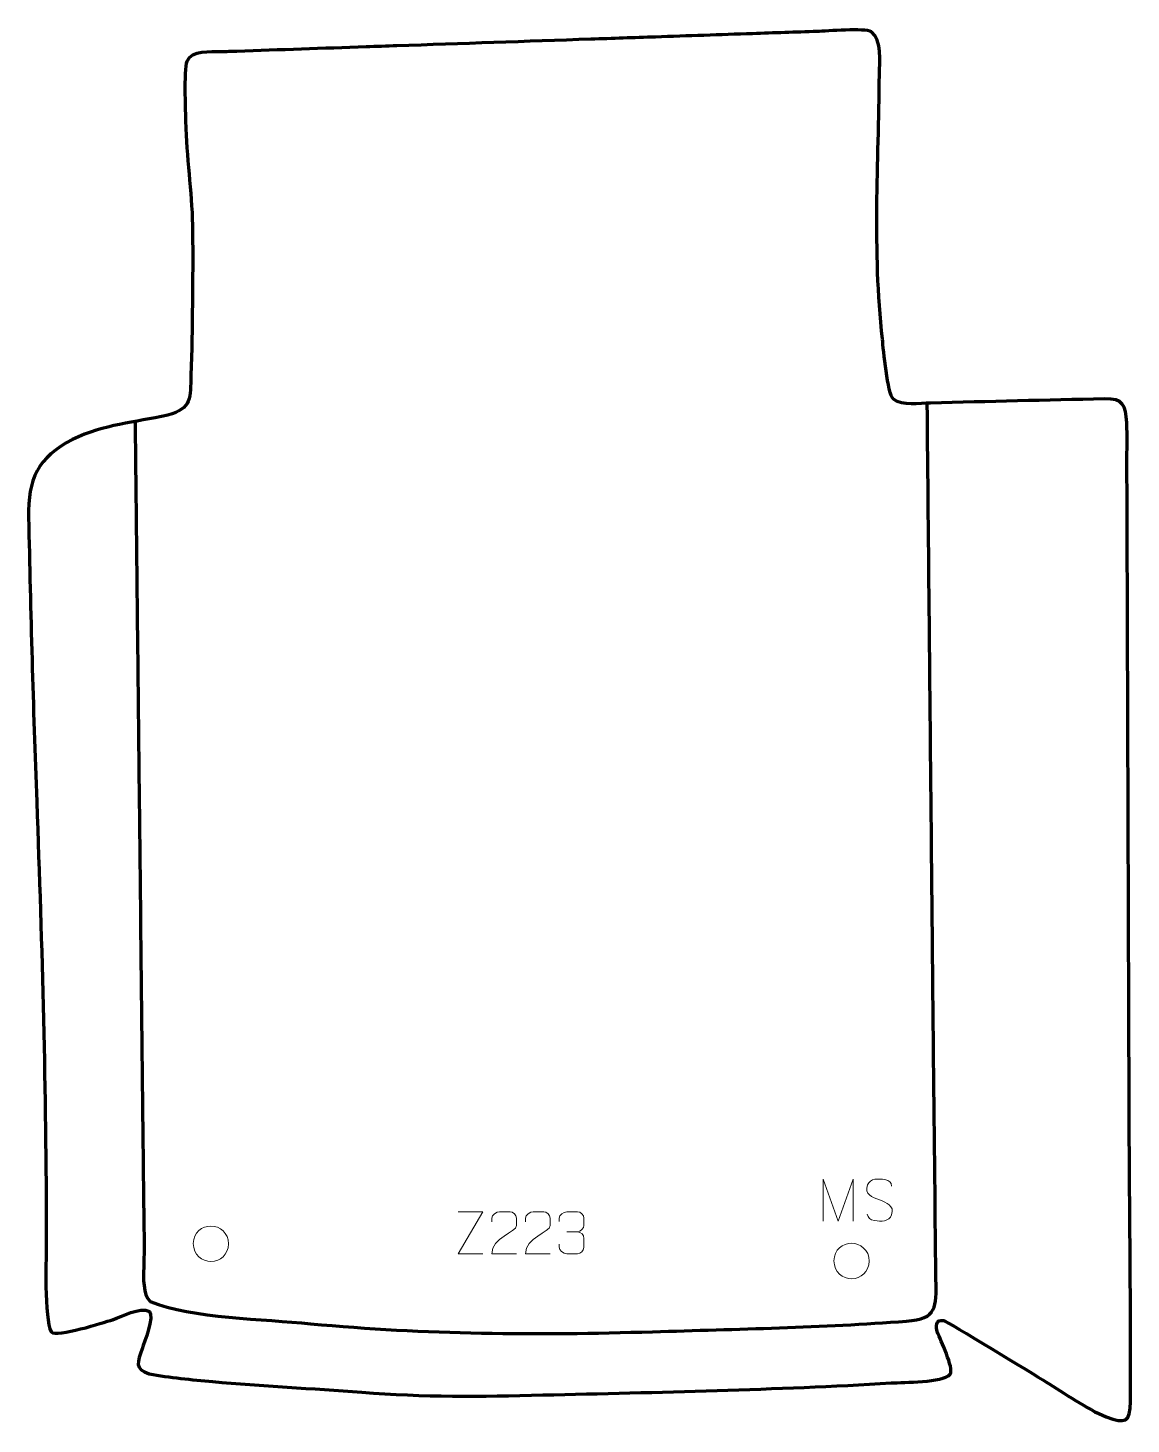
# Model space of a CAD drawing. Header units: millimetres. Extents: x 1034 to 1689, y 43 to 872.
import ezdxf

# ---------------------------------------------------------------- set-up
doc = ezdxf.new("R2010")
doc.units = ezdxf.units.MM
doc.header["$MEASUREMENT"] = 0
doc.layers.add('layer 2', color=7, linetype='Continuous')
doc.layers.add('layer 3', color=7, linetype='Continuous')

msp = doc.modelspace()

# ---------------------------------------------------------------- linework, layer by layer
at = {"layer": 'layer 2', "color": 142, "lineweight": 158}
msp.add_open_spline([(1097.6997, 638.2397), (1097.7585, 632.8074), (1097.8173, 627.3752), (1097.8761, 621.9429), (1097.8761, 621.9429), (1098.0144, 609.1611), (1098.1528, 596.3793), (1098.2911, 583.5975), (1098.2911, 583.5975), (1098.3603, 577.2065), (1098.4295, 570.8156), (1098.4987, 564.4247), (1098.4987, 564.4247), (1099.052, 513.2974), (1099.6054, 462.1701), (1100.1587, 411.0428), (1100.1587, 411.0428), (1100.8504, 347.1337), (1101.5421, 283.2246), (1102.2339, 219.3155), (1102.2339, 219.3155), (1102.3721, 206.5337), (1102.5105, 193.7519), (1102.6488, 180.9701), (1102.6488, 180.9701), (1102.8208, 165.7348), (1103.3012, 150.777), (1102.7975, 135.529), (1102.7975, 135.529), (1102.6226, 130.2322), (1102.2113, 119.257), (1106.6539, 115.5509), (1106.6539, 115.5509), (1131.8337, 105.5281), (1174.0517, 105.0548), (1201.9178, 102.3254), (1201.9178, 102.3254), (1270.5419, 95.8407), (1336.1532, 95.5011), (1404.935, 97.575), (1404.935, 97.575), (1455.1476, 99.0725), (1505.5314, 100.0898), (1555.6337, 103.834), (1555.6337, 103.834), (1574.1151, 105.2152), (1573.415, 112.0034), (1573.2339, 128.5765), (1573.2339, 128.5765), (1572.7138, 174.8184), (1572.1754, 221.04), (1571.7298, 267.285), (1571.7298, 267.285), (1571.545, 286.4675), (1571.3601, 305.65), (1571.1753, 324.8324), (1571.1753, 324.8324), (1570.9813, 344.9741), (1570.7872, 365.1157), (1570.5931, 385.2574), (1570.5931, 385.2574), (1570.2849, 417.2282), (1569.9769, 449.199), (1569.6688, 481.1699), (1569.6688, 481.1699), (1569.5486, 493.6385), (1569.4284, 506.1072), (1569.3082, 518.5758), (1569.3082, 518.5758), (1568.8892, 562.0561), (1568.4701, 605.5366), (1568.0511, 649.0169)], degree=3, knots=[0, 0, 0, 0, 0.05263158, 0.05263158, 0.05263158, 0.05263158, 0.10526316, 0.10526316, 0.10526316, 0.10526316, 0.15789474, 0.15789474, 0.15789474, 0.15789474, 0.21052632, 0.21052632, 0.21052632, 0.21052632, 0.26315789, 0.26315789, 0.26315789, 0.26315789, 0.31578947, 0.31578947, 0.31578947, 0.31578947, 0.36842105, 0.36842105, 0.36842105, 0.36842105, 0.42105263, 0.42105263, 0.42105263, 0.42105263, 0.47368421, 0.47368421, 0.47368421, 0.47368421, 0.52631579, 0.52631579, 0.52631579, 0.52631579, 0.57894737, 0.57894737, 0.57894737, 0.57894737, 0.63157895, 0.63157895, 0.63157895, 0.63157895, 0.68421053, 0.68421053, 0.68421053, 0.68421053, 0.73684211, 0.73684211, 0.73684211, 0.73684211, 0.78947368, 0.78947368, 0.78947368, 0.78947368, 0.84210526, 0.84210526, 0.84210526, 0.84210526, 0.89473684, 0.89473684, 0.89473684, 0.89473684, 1, 1, 1, 1], dxfattribs=at)
at = {"layer": 'layer 3', "color": 242, "lineweight": 158}
msp.add_open_spline([(1148.5025, 857.6324), (1151.7038, 857.74), (1154.905, 857.852), (1158.1063, 857.9621), (1158.1063, 857.9621), (1183.6993, 858.8386), (1209.2923, 859.7151), (1234.8853, 860.5916), (1234.8853, 860.5916), (1240.9636, 860.7998), (1247.0419, 861.008), (1253.1203, 861.2162), (1253.1203, 861.2162), (1291.5098, 862.5309), (1329.8993, 863.8457), (1368.2889, 865.1605), (1368.2889, 865.1605), (1374.6871, 865.3796), (1381.0854, 865.5987), (1387.4836, 865.8179), (1387.4836, 865.8179), (1393.8819, 866.037), (1400.2801, 866.2561), (1406.6784, 866.4752), (1406.6784, 866.4752), (1425.8731, 867.1326), (1445.0679, 867.79), (1464.2627, 868.4474), (1464.2627, 868.4474), (1477.0592, 868.8856), (1489.8557, 869.3239), (1502.6522, 869.7621), (1502.6522, 869.7621), (1508.4566, 870.0027), (1530.9978, 871.8697), (1534.8574, 869.6458), (1534.8574, 869.6458), (1541.4054, 864.4436), (1539.6602, 851.7039), (1539.6263, 844.1708), (1539.6263, 844.1708), (1539.1887, 790.8317), (1535.5276, 740.5028), (1541.4379, 687.0508), (1541.4379, 687.0508), (1542.1114, 680.692), (1544.2014, 654.8576), (1548.052, 651.3777), (1548.052, 651.3777), (1553.3329, 647.2092), (1563.3949, 648.8987), (1570.0391, 649.0757), (1570.0391, 649.0757), (1604.4342, 649.9877), (1638.8527, 650.8013), (1673.2522, 651.5373), (1673.2522, 651.5373), (1684.5072, 651.7782), (1685.8989, 648.0093), (1686.5123, 637.2649), (1686.5123, 637.2649), (1686.9408, 629.7598), (1686.5877, 620.978), (1686.6145, 613.2621), (1686.6145, 613.2621), (1686.7037, 587.6811), (1686.7921, 562.1), (1686.8808, 536.5189), (1686.8808, 536.5189), (1686.9018, 530.4435), (1686.923, 524.3679), (1686.944, 518.2925), (1686.944, 518.2925), (1686.9662, 511.8972), (1686.9883, 505.5019), (1687.0106, 499.1067), (1687.0106, 499.1067), (1687.0772, 479.921), (1687.1437, 460.7351), (1687.2102, 441.5494), (1687.2102, 441.5494), (1687.2756, 422.6834), (1687.3411, 403.8174), (1687.4064, 384.9514), (1687.4064, 384.9514), (1687.4264, 379.1956), (1687.4464, 373.4399), (1687.4664, 367.6842), (1687.4664, 367.6842), (1687.5097, 355.2134), (1687.5529, 342.7427), (1687.5962, 330.2719), (1687.5962, 330.2719), (1687.6405, 317.4814), (1687.6849, 304.6908), (1687.7293, 291.9004), (1687.7293, 291.9004), (1687.818, 266.3193), (1687.9067, 240.7383), (1687.9954, 215.1572), (1687.9954, 215.1572), (1688.1938, 162.1953), (1689.0657, 109.1641), (1688.633, 56.2103), (1688.633, 56.2103), (1688.5307, 43.6923), (1685.8192, 42.7094), (1674.1929, 47.0888), (1674.1929, 47.0888), (1662.8844, 51.4954), (1649.2112, 61.2988), (1638.4665, 67.8131), (1638.4665, 67.8131), (1631.4314, 72.0878), (1579.9666, 103.7734), (1577.7834, 104.2003), (1577.7834, 104.2003), (1572.9525, 105.1448), (1572.9539, 100.5135), (1574.1441, 97.1718), (1574.1441, 97.1718), (1575.8374, 92.7301), (1584.0531, 75.9564), (1581.7163, 72.2626), (1581.7163, 72.2626), (1576.8947, 67.193), (1554.3442, 67.6024), (1546.5672, 67.1241), (1546.5672, 67.1241), (1477.9694, 63.0591), (1408.596, 61.6305), (1339.8696, 59.9809), (1339.8696, 59.9809), (1303.2232, 59.1058), (1269.002, 58.6606), (1232.3462, 61.5944), (1232.3462, 61.5944), (1202.8768, 63.9422), (1173.0368, 65.2423), (1143.6764, 67.9426), (1143.6764, 67.9426), (1131.6658, 69.0744), (1117.9219, 70.3003), (1106.1337, 72.4572), (1106.1337, 72.4572), (1097.0673, 75.5282), (1099.2305, 79.591), (1101.8594, 87.453), (1101.8594, 87.453), (1103.1685, 91.2843), (1109.2902, 106.6542), (1106.1502, 109.5077), (1106.1502, 109.5077), (1100.4821, 112.6838), (1090.0191, 106.5351), (1084.229, 104.6657), (1084.229, 104.6657), (1079.0338, 102.994), (1051.1872, 94.1408), (1047.8791, 97.4269), (1047.8791, 97.4269), (1043.524, 105.3773), (1044.9639, 142.0859), (1044.9612, 153.6164), (1044.9612, 153.6164), (1044.8464, 240.1128), (1042.5443, 325.8521), (1039.2531, 412.2668), (1039.2531, 412.2668), (1037.1647, 468.489), (1035.6475, 524.9285), (1034.4372, 581.1791), (1034.4372, 581.1791), (1034.0641, 603.8419), (1039.7667, 616.8526), (1060.5814, 627.4776), (1060.5814, 627.4776), (1079.7486, 636.5282), (1096.9994, 637.4309), (1117.0856, 641.9149), (1117.0856, 641.9149), (1131.5415, 645.9154), (1130.3716, 652.2488), (1130.864, 665.635), (1130.864, 665.635), (1131.7262, 693.9135), (1132.0281, 722.6332), (1131.8475, 750.9261), (1131.8475, 750.9261), (1131.7188, 771.1068), (1128.5732, 791.6479), (1127.8108, 812.0622), (1127.8108, 812.0622), (1127.5567, 818.8676), (1126.5248, 847.2754), (1128.3995, 851.9441), (1128.3995, 851.9441), (1131.1159, 858.7087), (1142.607, 857.5086), (1148.5025, 857.6324)], degree=3, knots=[0, 0, 0, 0, 0.01960784, 0.01960784, 0.01960784, 0.01960784, 0.03921569, 0.03921569, 0.03921569, 0.03921569, 0.05882353, 0.05882353, 0.05882353, 0.05882353, 0.07843137, 0.07843137, 0.07843137, 0.07843137, 0.09803922, 0.09803922, 0.09803922, 0.09803922, 0.11764706, 0.11764706, 0.11764706, 0.11764706, 0.1372549, 0.1372549, 0.1372549, 0.1372549, 0.15686275, 0.15686275, 0.15686275, 0.15686275, 0.17647059, 0.17647059, 0.17647059, 0.17647059, 0.19607843, 0.19607843, 0.19607843, 0.19607843, 0.21568627, 0.21568627, 0.21568627, 0.21568627, 0.23529412, 0.23529412, 0.23529412, 0.23529412, 0.25490196, 0.25490196, 0.25490196, 0.25490196, 0.2745098, 0.2745098, 0.2745098, 0.2745098, 0.29411765, 0.29411765, 0.29411765, 0.29411765, 0.31372549, 0.31372549, 0.31372549, 0.31372549, 0.33333333, 0.33333333, 0.33333333, 0.33333333, 0.35294118, 0.35294118, 0.35294118, 0.35294118, 0.37254902, 0.37254902, 0.37254902, 0.37254902, 0.39215686, 0.39215686, 0.39215686, 0.39215686, 0.41176471, 0.41176471, 0.41176471, 0.41176471, 0.43137255, 0.43137255, 0.43137255, 0.43137255, 0.45098039, 0.45098039, 0.45098039, 0.45098039, 0.47058824, 0.47058824, 0.47058824, 0.47058824, 0.49019608, 0.49019608, 0.49019608, 0.49019608, 0.50980392, 0.50980392, 0.50980392, 0.50980392, 0.52941176, 0.52941176, 0.52941176, 0.52941176, 0.54901961, 0.54901961, 0.54901961, 0.54901961, 0.56862745, 0.56862745, 0.56862745, 0.56862745, 0.58823529, 0.58823529, 0.58823529, 0.58823529, 0.60784314, 0.60784314, 0.60784314, 0.60784314, 0.62745098, 0.62745098, 0.62745098, 0.62745098, 0.64705882, 0.64705882, 0.64705882, 0.64705882, 0.66666667, 0.66666667, 0.66666667, 0.66666667, 0.68627451, 0.68627451, 0.68627451, 0.68627451, 0.70588235, 0.70588235, 0.70588235, 0.70588235, 0.7254902, 0.7254902, 0.7254902, 0.7254902, 0.74509804, 0.74509804, 0.74509804, 0.74509804, 0.76470588, 0.76470588, 0.76470588, 0.76470588, 0.78431373, 0.78431373, 0.78431373, 0.78431373, 0.80392157, 0.80392157, 0.80392157, 0.80392157, 0.82352941, 0.82352941, 0.82352941, 0.82352941, 0.84313725, 0.84313725, 0.84313725, 0.84313725, 0.8627451, 0.8627451, 0.8627451, 0.8627451, 0.88235294, 0.88235294, 0.88235294, 0.88235294, 0.90196078, 0.90196078, 0.90196078, 0.90196078, 0.92156863, 0.92156863, 0.92156863, 0.92156863, 0.94117647, 0.94117647, 0.94117647, 0.94117647, 0.96078431, 0.96078431, 0.96078431, 0.96078431, 1, 1, 1, 1], dxfattribs=at)
at = {"layer": 'layer 3', "color": 250, "lineweight": 9}
for points, knots in [([(1506.3033, 163.2761), (1506.3033, 163.2761), (1506.3033, 188.234), (1506.3033, 188.234), (1506.3033, 188.234), (1506.3033, 188.234), (1515.2284, 163.2761), (1515.2284, 163.2761), (1515.2284, 163.2761), (1515.2284, 163.2761), (1523.9883, 188.2335), (1523.9883, 188.2335), (1523.9883, 188.2335), (1523.9883, 188.2335), (1523.9883, 163.2761), (1523.9883, 163.2761)], [0, 0, 0, 0, 0.2, 0.2, 0.2, 0.2, 0.4, 0.4, 0.4, 0.4, 0.6, 0.6, 0.6, 0.6, 1, 1, 1, 1]), ([(1539.6955, 175.926), (1535.4472, 177.3964), (1530.5391, 179.1922), (1532.5442, 184.7125), (1532.5442, 184.7125), (1534.0477, 188.8524), (1539.2613, 188.4639), (1542.8649, 187.8628), (1542.8649, 187.8628), (1545.7255, 187.3856), (1546.5902, 186.1724), (1546.9008, 184.0883)], [0, 0, 0, 0, 0.25, 0.25, 0.25, 0.25, 0.5, 0.5, 0.5, 0.5, 1, 1, 1, 1]), ([(1539.6955, 175.9259), (1543.7141, 174.2792), (1548.7436, 172.3909), (1546.9096, 167.0306), (1546.9096, 167.0306), (1545.4498, 162.7642), (1540.539, 163.0209), (1536.8129, 163.5756), (1536.8129, 163.5756), (1534.0629, 163.9854), (1532.842, 165.1989), (1532.464, 167.3111)], [0, 0, 0, 0, 0.25, 0.25, 0.25, 0.25, 0.5, 0.5, 0.5, 0.5, 1, 1, 1, 1]), ([(1304.0841, 143.8279), (1304.0841, 143.8279), (1289.4651, 143.8279), (1289.4651, 143.8279), (1289.4651, 143.8279), (1289.4651, 143.8279), (1304.1084, 168.7853), (1304.1084, 168.7853), (1304.1084, 168.7853), (1304.1084, 168.7853), (1289.4651, 168.7853), (1289.4651, 168.7853)], [0, 0, 0, 0, 0.25, 0.25, 0.25, 0.25, 0.5, 0.5, 0.5, 0.5, 1, 1, 1, 1]), ([(1324.1582, 143.8195), (1319.2438, 143.8198), (1314.3294, 143.8198), (1309.4153, 143.8195), (1309.4153, 143.8195), (1309.4153, 153.7518), (1324.0663, 156.393), (1324.1582, 160.7033), (1324.1582, 160.7033), (1324.1579, 162.1274), (1324.1579, 163.5511), (1324.1582, 164.9744), (1324.1582, 164.9744), (1324.1413, 167.0515), (1322.0185, 168.7763), (1320.3475, 168.7936), (1320.3475, 168.7936), (1318.2743, 168.7932), (1316.2014, 168.7932), (1314.129, 168.7936), (1314.129, 168.7936), (1312.3069, 168.8101), (1309.4822, 167.018), (1309.4153, 164.9244), (1309.4153, 164.9244), (1309.4153, 164.9244), (1309.4153, 162.8696), (1309.4153, 162.8696)], [0, 0, 0, 0, 0.125, 0.125, 0.125, 0.125, 0.25, 0.25, 0.25, 0.25, 0.375, 0.375, 0.375, 0.375, 0.5, 0.5, 0.5, 0.5, 0.625, 0.625, 0.625, 0.625, 0.75, 0.75, 0.75, 0.75, 1, 1, 1, 1]), ([(1344.1582, 143.8195), (1339.2438, 143.8198), (1334.3294, 143.8198), (1329.4153, 143.8195), (1329.4153, 143.8195), (1329.4153, 153.7518), (1344.0663, 156.393), (1344.1582, 160.7033), (1344.1582, 160.7033), (1344.1579, 162.1274), (1344.1579, 163.5511), (1344.1582, 164.9744), (1344.1582, 164.9744), (1344.1413, 167.0515), (1342.0185, 168.7763), (1340.3475, 168.7936), (1340.3475, 168.7936), (1338.2743, 168.7932), (1336.2014, 168.7932), (1334.129, 168.7936), (1334.129, 168.7936), (1332.3069, 168.8101), (1329.4822, 167.018), (1329.4153, 164.9244), (1329.4153, 164.9244), (1329.4153, 164.9244), (1329.4153, 162.8696), (1329.4153, 162.8696)], [0, 0, 0, 0, 0.125, 0.125, 0.125, 0.125, 0.25, 0.25, 0.25, 0.25, 0.375, 0.375, 0.375, 0.375, 0.5, 0.5, 0.5, 0.5, 0.625, 0.625, 0.625, 0.625, 0.75, 0.75, 0.75, 0.75, 1, 1, 1, 1]), ([(1349.4221, 163.0991), (1349.4221, 163.0991), (1349.4221, 164.9563), (1349.4221, 164.9563), (1349.4221, 164.9563), (1349.4078, 166.6982), (1352.0723, 168.8163), (1354.1314, 168.7936), (1354.1314, 168.7936), (1356.1955, 168.7936), (1358.2595, 168.7936), (1360.3232, 168.7936), (1360.3232, 168.7936), (1362.5177, 168.8024), (1364.116, 166.9556), (1364.1604, 165.0435), (1364.1604, 165.0435), (1364.16, 163.6084), (1364.16, 162.1733), (1364.1604, 160.7378), (1364.1604, 160.7378), (1364.1118, 159.0843), (1362.5092, 156.8543), (1360.3109, 156.8643), (1360.3109, 156.8643), (1362.5146, 156.8531), (1364.1226, 155.0499), (1364.1766, 152.9904), (1364.1766, 152.9904), (1364.1762, 151.2057), (1364.1762, 149.421), (1364.1766, 147.6359), (1364.1766, 147.6359), (1364.1867, 145.5745), (1362.1318, 143.8114), (1360.3109, 143.8195), (1360.3109, 143.8195), (1358.2456, 143.8198), (1356.1804, 143.8198), (1354.1148, 143.8195), (1354.1148, 143.8195), (1351.9462, 143.831), (1349.4152, 146.2312), (1349.3966, 147.693), (1349.3966, 147.693), (1349.3966, 147.693), (1349.3966, 149.6016), (1349.3966, 149.6016)], [0, 0, 0, 0, 0.07692308, 0.07692308, 0.07692308, 0.07692308, 0.15384615, 0.15384615, 0.15384615, 0.15384615, 0.23076923, 0.23076923, 0.23076923, 0.23076923, 0.30769231, 0.30769231, 0.30769231, 0.30769231, 0.38461538, 0.38461538, 0.38461538, 0.38461538, 0.46153846, 0.46153846, 0.46153846, 0.46153846, 0.53846154, 0.53846154, 0.53846154, 0.53846154, 0.61538462, 0.61538462, 0.61538462, 0.61538462, 0.69230769, 0.69230769, 0.69230769, 0.69230769, 0.76923077, 0.76923077, 0.76923077, 0.76923077, 0.84615385, 0.84615385, 0.84615385, 0.84615385, 1, 1, 1, 1]), ([(1132.2465, 149.897), (1132.3172, 156.5374), (1137.5912, 160.3834), (1142.7465, 160.2864), (1142.7465, 160.2864), (1147.9018, 160.3834), (1153.1758, 156.32), (1153.2465, 149.6796), (1153.2465, 149.6796), (1152.8763, 143.3503), (1148.4344, 139.3196), (1142.7465, 139.2902), (1142.7465, 139.2902), (1137.5912, 139.1932), (1132.3172, 143.2566), (1132.2465, 149.897)], [0, 0, 0, 0, 0.2, 0.2, 0.2, 0.2, 0.4, 0.4, 0.4, 0.4, 0.6, 0.6, 0.6, 0.6, 1, 1, 1, 1]), ([(1512.6172, 139.6654), (1512.6879, 146.3058), (1517.9619, 150.1518), (1523.1172, 150.0548), (1523.1172, 150.0548), (1528.2725, 150.1518), (1533.5465, 146.0884), (1533.6172, 139.448), (1533.6172, 139.448), (1533.247, 133.1187), (1528.8051, 129.088), (1523.1172, 129.0586), (1523.1172, 129.0586), (1517.9619, 128.9616), (1512.6879, 133.025), (1512.6172, 139.6654)], [0, 0, 0, 0, 0.2, 0.2, 0.2, 0.2, 0.4, 0.4, 0.4, 0.4, 0.6, 0.6, 0.6, 0.6, 1, 1, 1, 1])]:
    msp.add_open_spline(points, degree=3, knots=knots, dxfattribs=at)
msp.add_open_spline([(1354.1318, 156.8539), (1354.1318, 156.8539), (1360.3282, 156.8539), (1360.3282, 156.8539)], degree=3, dxfattribs=at)

doc.saveas('drawing.dxf')
